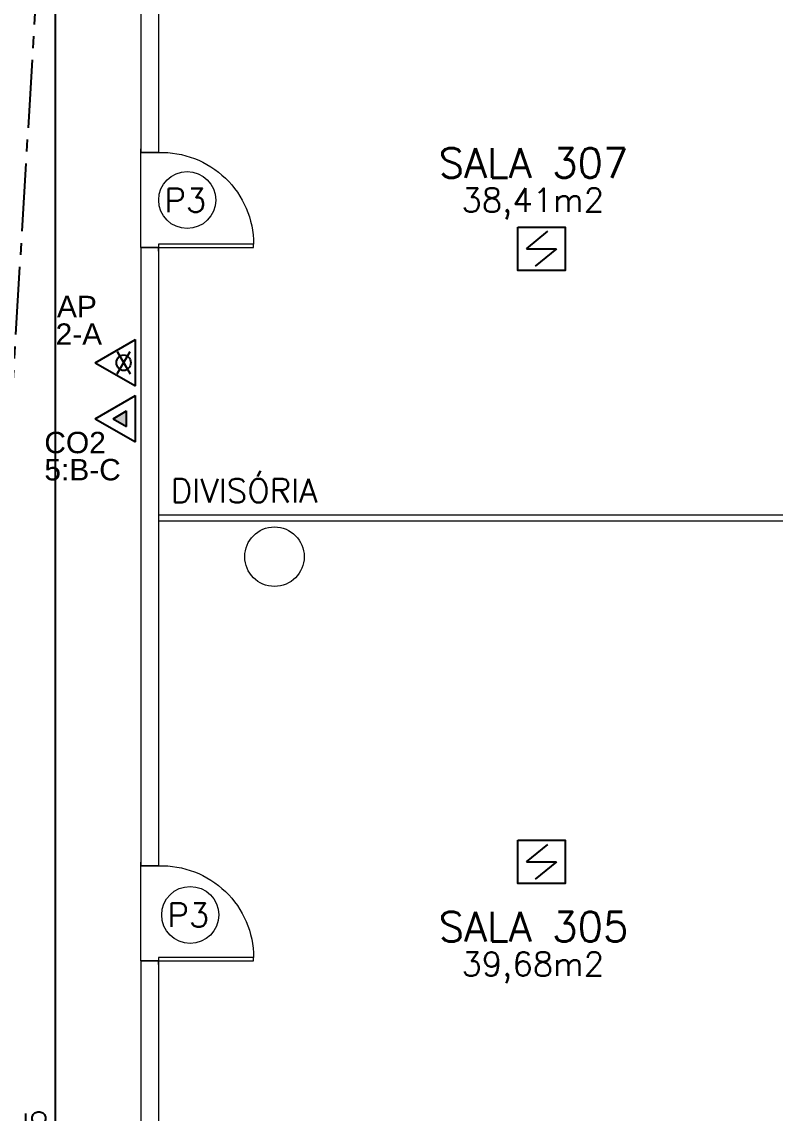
# Model space of a CAD drawing. Header units: millimetres. Extents: x 521 to 1055, y 261 to 520.
# Drawn here: x 573.94 to 580.27, y 388.57 to 397.75 of the extents above; entities that cross this region are included whole.
import ezdxf
from ezdxf.enums import TextEntityAlignment as Align

# ---------------------------------------------------------------- set-up
doc = ezdxf.new("R2010")
doc.units = ezdxf.units.MM
doc.linetypes.add('CENTER2', pattern=[28.575, 19.05, -3.175, 3.175, -3.175])
doc.linetypes.add('CONTINU', pattern=[0])
doc.layers.add('0.1', color=8, linetype='Continuous', lineweight=13)
doc.layers.add('ppci', color=8, linetype='Continuous')
doc.styles.add('ROMANS', font='romans')
doc.styles.get("Standard").update_dxf_attribs({"font": 'romans.shx'})
doc.styles.add('STYLE1', font='sanss___.ttf')
doc.dimstyles.new('Fares Eng - 50', dxfattribs={"dimscale": 2, "dimtxt": 0.085, "dimasz": 0.1, "dimexe": 0.05, "dimexo": 0.05, "dimgap": 0.04, "dimtad": 1, "dimzin": 4, "dimdsep": 46, "dimtxsty": 'ROMANS', "dimblk1": 'OBLIQUE', "dimblk2": 'OBLIQUE', "dimsah": 1, "dimcen": 0.05, "dimdle": 0.05, "dimclrd": 8, "dimclre": 8, "dimclrt": 8, "dimaunit": 1, "dimadec": 0, "dimazin": 0, "dimtfac": 1, "dimtix": 1, "dimtmove": 2, "dimatfit": 0, "dimldrblk": 'OPEN90', "dimfxl": 1, "dimtolj": 1, "dimtzin": 0, "dimarcsym": 0})

# ---------------------------------------------------------------- blocks, each defined once
blk = doc.blocks.new('P80')
for points in [[(0, 0.86), (0, 0.83), (0.15, 0.83), (0.15, 0.86)], [(0, 0), (0, 0.03), (0.15, 0.03), (0.15, 0)]]:
    blk.add_lwpolyline(points)
blk.add_lwpolyline([(-0.8, 0.06), (0, 0.06), (0, 0.03), (-0.8, 0.03)], close=True)
at = {"color": 8}
blk.add_arc((-0.0251, 0.0555), 0.7749, 88.14082, 179.6698, dxfattribs=at)
blk = doc.blocks.new('ÁREA')
for p in [(0.00005, 0.003762), (0, 0)]:
    blk.add_attdef('COMPARTIMENTO', text='', height=0.0025).set_placement(p, align=Align.CENTER)
at = {"color": 1}
for p in [(-0.00005, -0.003762), (-0.000099, -0.007523)]:
    blk.add_attdef('ÁREA', text='', height=0.002, dxfattribs=at).set_placement(p, align=Align.CENTER)
blk = doc.blocks.new('_OBLIQUE')
at = {"color": 0, "linetype": 'ByBlock'}
blk.add_line((-0.5, -0.5), (0.5, 0.5), dxfattribs=at)
blk = doc.blocks.new('*D3277')
at = {"layer": '0.1', "color": 8, "linetype": 'CONTINU', "lineweight": -2, "transparency": 16777216}
for p, q in [((574.2178, 399.8965), (574.2178, 376.6465)), ((574.8377, 399.7965), (574.1178, 399.7965)), ((574.8377, 376.7465), (574.1178, 376.7465))]:
    blk.add_line(p, q, dxfattribs=at)
at = {"layer": 'DEFPOINTS', "color": 0, "linetype": 'CONTINU', "lineweight": -2, "transparency": 16777216}
for p in [(574.9377, 399.7965), (574.2178, 376.7465), (574.9377, 376.7465)]:
    blk.add_point(p, dxfattribs=at)
at = {"layer": '0.1', "color": 8, "linetype": 'CONTINU', "lineweight": -2, "transparency": 16777216, "xscale": 0.2, "yscale": 0.2, "zscale": 0.2}
for p, rotation in [((574.2178, 399.7965), 90), ((574.2178, 376.7465), 270)]:
    blk.add_blockref('_OBLIQUE', p, dxfattribs=dict(at, rotation=rotation))
at = {"layer": '0.1', "color": 8, "linetype": 'CONTINU', "transparency": 16777216, "insert": (574.0528, 388.2715), "char_height": 0.17, "attachment_point": 5, "rotation": 90, "style": 'ROMANS'}
blk.add_mtext('\\A1;23.05', dxfattribs=at)
blk = doc.blocks.new('_Open90')
at = {"color": 0, "linetype": 'ByBlock', "lineweight": -2}
for p, q in [((-0.5, 0.5), (0, 0)), ((0, 0), (-1, 0)), ((0, 0), (-0.5, -0.5))]:
    blk.add_line(p, q, dxfattribs=at)

msp = doc.modelspace()

# ---------------------------------------------------------------- hatches: boundary and pattern name
at = {"layer": 'ppci'}
msp.add_hatch(color=10, dxfattribs=at).paths.add_polyline_path([(574.70596, 394.40708), (574.81871, 394.34198), (574.81871, 394.47218)])

# ---------------------------------------------------------------- linework, layer by layer
at = {"layer": '0.1', "color": 7}
for p, q in [((574.93774, 399.79649), (574.93774, 396.64649)), ((575.08774, 399.64649), (575.08774, 396.64649)), ((574.93774, 396.64649), (575.08774, 396.64649)), ((574.93774, 395.84649), (574.93774, 390.64649)), ((574.93774, 395.84649), (575.08774, 395.84649)), ((575.08774, 395.84649), (575.08774, 390.64649)), ((574.93774, 390.64649), (575.08774, 390.64649)), ((574.93774, 389.84649), (575.08774, 389.84649)), ((574.93774, 389.84649), (574.93774, 384.64649)), ((575.08774, 389.84649), (575.08774, 384.64649))]:
    msp.add_line(p, q, dxfattribs=at)
at = {"layer": '0.1', "color": 8, "linetype": 'CONTINU'}
for p, q in [((574.93774, 395.84649), (574.93774, 396.64649)), ((581.43774, 393.59649), (575.08774, 393.59649)), ((581.43774, 393.54649), (575.08774, 393.54649)), ((574.93774, 389.84649), (574.93774, 390.64649))]:
    msp.add_line(p, q, dxfattribs=at)
at = {"layer": '0.1', "color": 8}
for centre in [(575.32873, 396.24633), (575.35405, 390.23357)]:
    msp.add_circle(centre, 0.23964, dxfattribs=at)
at = {"layer": '0.1', "color": 7}
msp.add_circle((576.06274, 393.24649), 0.25, dxfattribs=at)
at = {"layer": 'ppci', "color": 10, "linetype": 'Continuous'}
for p, q in [((578.18199, 395.83724), (578.36062, 395.98355)), ((578.18199, 395.83724), (578.4353, 395.83724)), ((578.4353, 395.83724), (578.25667, 395.69093)), ((574.55535, 394.87822), (574.8931, 395.07322)), ((574.8931, 394.68322), (574.8931, 395.07322)), ((574.55535, 394.87822), (574.8931, 394.68322)), ((574.55596, 394.40708), (574.89371, 394.60208)), ((574.89371, 394.21208), (574.89371, 394.60208)), ((574.70596, 394.40708), (574.81871, 394.47218)), ((574.81871, 394.34198), (574.81871, 394.47218)), ((574.55596, 394.40708), (574.89371, 394.21208)), ((574.70596, 394.40708), (574.81871, 394.34198)), ((578.18199, 390.68036), (578.36062, 390.82667)), ((578.18199, 390.68036), (578.4353, 390.68036)), ((578.4353, 390.68036), (578.25667, 390.53405))]:
    msp.add_line(p, q, dxfattribs=at)
at = {"layer": 'ppci', "color": 10}
for p, q in [((574.73948, 394.97293), (574.84887, 394.78345)), ((574.7396, 394.78373), (574.8488, 394.97288))]:
    msp.add_line(p, q, dxfattribs=at)
at = {"layer": 'ppci', "color": 10, "linetype": 'CENTER2', "lineweight": -2, "ltscale": 0.03}
msp.add_lwpolyline([(565.93774, 374.49649), (568.11976, 378.92144), (572.94494, 379.45558), (574.21368, 400.52147), (582.87876, 402.38245), (583.39612, 404.43977), (585.97843, 404.66988), (586.14891, 405.09649)], dxfattribs=at)
at = {"layer": 'ppci', "color": 10, "linetype": 'Continuous'}
for points in [[(578.11075, 396.01945), (578.50654, 396.01945), (578.50654, 395.65503), (578.11075, 395.65503)], [(578.11075, 390.86257), (578.50654, 390.86257), (578.50654, 390.49815), (578.11075, 390.49815)]]:
    msp.add_lwpolyline(points, close=True, dxfattribs=at)
at = {"layer": 'ppci', "color": 10}
msp.add_ellipse((574.79416, 394.87822), major_axis=(0, 0.06606), ratio=0.9070953, dxfattribs=at)

# ---------------------------------------------------------------- block references
at = {"layer": '0.1', "color": 8, "xscale": -1}
for p in [(575.08774, 395.81649), (575.08774, 389.81649)]:
    msp.add_blockref('P80', p, dxfattribs=at)
at = {"layer": '0.1', "color": 8}
ref = msp.add_blockref('ÁREA', (578.24199, 396.43397), dxfattribs=dict(at, xscale=133.3333333333333, yscale=133.3333333333333, zscale=133.3333333333333))
ref.add_attrib('COMPARTIMENTO', 'SALA 307', dxfattribs={"layer": '0', "color": 3, "height": 0.25}).set_placement((578.24199, 396.43397), align=Align.CENTER)
ref.add_attrib('ÁREA', '38,41m2', dxfattribs={"layer": '0', "color": 1, "height": 0.2}).set_placement((578.23536, 396.14602), align=Align.CENTER)
ref = msp.add_blockref('ÁREA', (578.24199, 390.00888), dxfattribs=dict(at, xscale=133.3333333333333, yscale=133.3333333333333, zscale=133.3333333333333))
ref.add_attrib('COMPARTIMENTO', 'SALA 305', dxfattribs={"layer": '0', "color": 3, "height": 0.25}).set_placement((578.24199, 390.00888), align=Align.CENTER)
ref.add_attrib('ÁREA', '39,68m2', dxfattribs={"layer": '0', "color": 1, "height": 0.2}).set_placement((578.23536, 389.72092), align=Align.CENTER)

# ---------------------------------------------------------------- texts
for s, p in [('P3', (575.13812, 396.14481)), ('DIVISÓRIA', (575.19136, 393.70201)), ('P3', (575.16344, 390.13206))]:
    msp.add_text(s, height=0.2, dxfattribs=at).set_placement(p)
at = {"layer": 'ppci', "color": 10, "style": 'STYLE1'}
for s, p in [('AP', (574.23369, 395.26088)), ('2-A', (574.22206, 395.02865)), ('CO2', (574.12753, 394.11692)), ('5:B-C', (574.12753, 393.88856))]:
    msp.add_text(s, height=0.18, dxfattribs=at).set_placement(p)

# ---------------------------------------------------------------- dimensions: what is measured, and where the dimension line sits
at = {"layer": '0.1', "color": 8, "linetype": 'CONTINU'}
dim = msp.add_linear_dim(base=(574.21777, 376.74649), p1=(574.93774, 399.79649), p2=(574.93774, 376.74649), angle=90, dimstyle='Fares Eng - 50', dxfattribs=at)
dim.commit()
dim.dimension.update_dxf_attribs({"geometry": '*D3277', "text_midpoint": (574.05277, 388.27149)})

doc.saveas('drawing.dxf')
